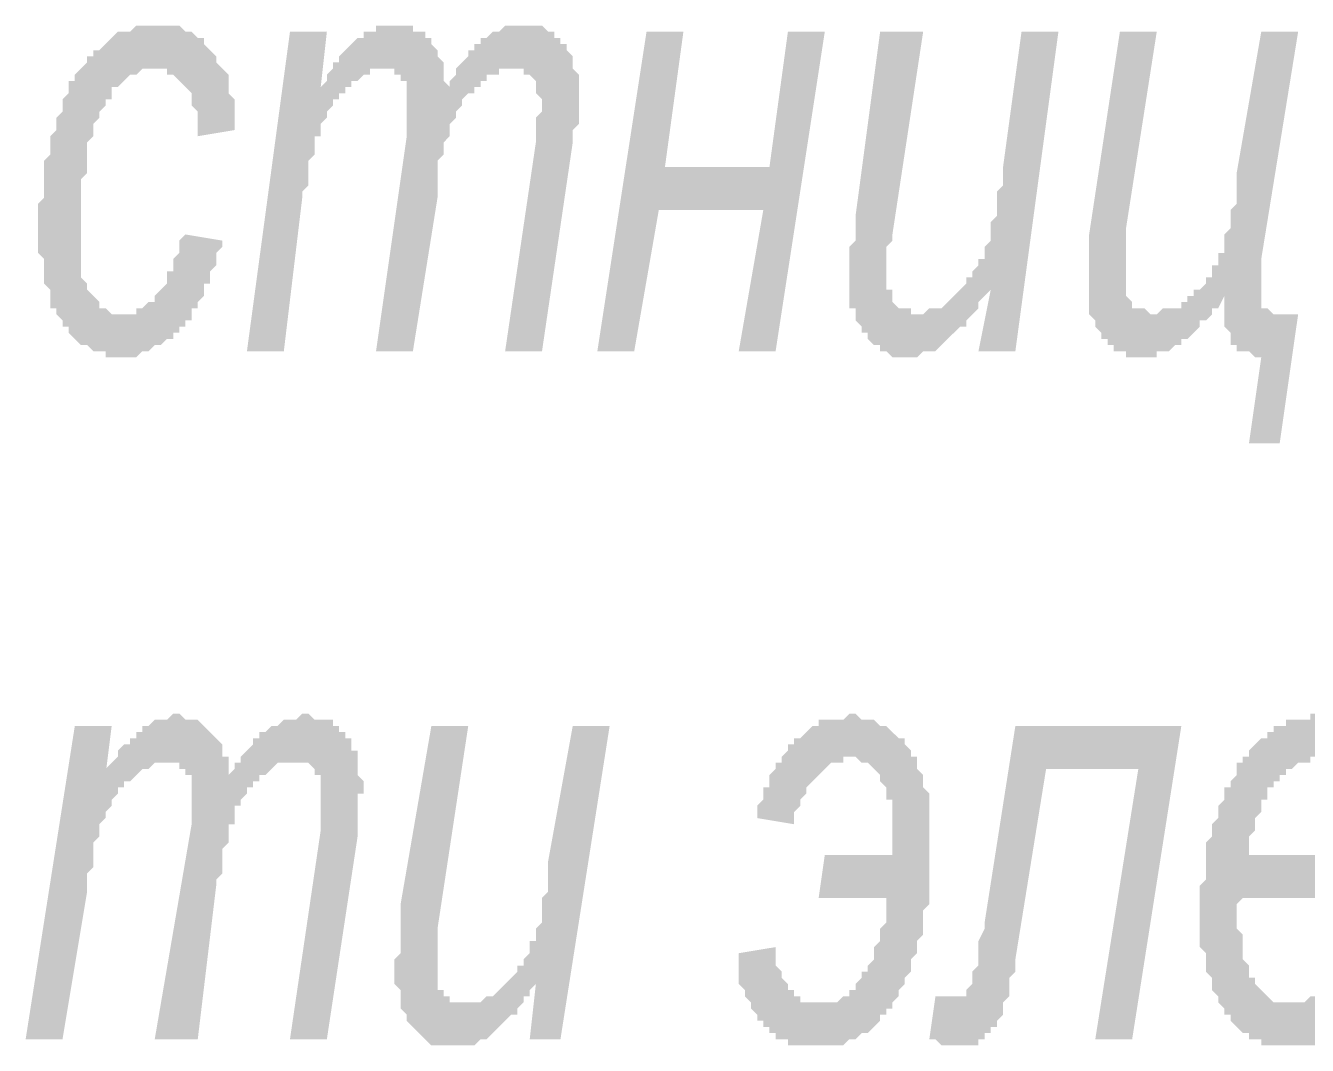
# Model space of a CAD drawing. Header units: millimetres. Extents: x 1372 to 666090, y 1285 to 31551.
# Drawn here: x 506781 to 507650, y 4124 to 4816 of the extents above; entities that cross this region are included whole.
import ezdxf

# ---------------------------------------------------------------- set-up
doc = ezdxf.new("R2010")
doc.units = ezdxf.units.MM
doc.layers.add('PDF _75-АЗ Штамп', color=7, linetype='Continuous')

msp = doc.modelspace()

# ---------------------------------------------------------------- hatches: boundary and pattern name
at = {"layer": 'PDF _75-АЗ Штамп', "transparency": 33554559}
for points in [[(506889.17, 4674.47), (506914.2, 4670.3), (506914.2, 4666.12), (506910.02, 4661.95), (506910.02, 4657.78), (506910.02, 4653.61), (506905.85, 4649.44), (506905.85, 4645.27), (506905.85, 4641.1), (506901.68, 4641.1), (506901.68, 4636.93), (506901.68, 4632.76), (506897.51, 4628.58), (506897.51, 4624.41), (506893.34, 4624.41), (506893.34, 4620.24), (506893.34, 4616.07), (506889.17, 4616.07), (506889.17, 4611.9), (506885, 4611.9), (506885, 4607.73), (506880.83, 4607.73), (506880.83, 4603.56), (506876.66, 4603.56), (506872.48, 4599.39), (506872.48, 4599.39), (506868.31, 4599.39), (506864.14, 4595.21), (506864.14, 4595.21), (506859.97, 4595.21), (506859.97, 4595.21), (506855.8, 4591.04), (506851.63, 4591.04), (506847.46, 4591.04), (506847.46, 4591.04), (506847.46, 4591.04), (506843.29, 4591.04), (506839.11, 4591.04), (506834.94, 4591.04), (506834.94, 4595.21), (506830.77, 4595.21), (506826.6, 4595.21), (506826.6, 4595.21), (506822.43, 4599.39), (506818.26, 4599.39), (506818.26, 4599.39), (506814.09, 4603.56), (506814.09, 4603.56), (506809.92, 4607.73), (506809.92, 4611.9), (506805.75, 4611.9), (506805.75, 4616.07), (506805.75, 4616.07), (506801.57, 4620.24), (506801.57, 4624.41), (506797.4, 4624.41), (506797.4, 4628.58), (506797.4, 4632.76), (506797.4, 4636.93), (506793.23, 4641.1), (506793.23, 4645.27), (506793.23, 4649.44), (506793.23, 4649.44), (506793.23, 4653.61), (506793.23, 4657.78), (506789.06, 4661.95), (506789.06, 4670.3), (506789.06, 4674.47), (506789.06, 4678.64), (506789.06, 4678.64), (506789.06, 4682.81), (506789.06, 4686.98), (506789.06, 4691.15), (506789.06, 4695.32), (506793.23, 4699.49), (506793.23, 4703.67), (506793.23, 4707.84), (506793.23, 4712.01), (506793.23, 4716.18), (506793.23, 4720.35), (506793.23, 4720.35), (506793.23, 4724.52), (506797.4, 4728.69), (506797.4, 4732.86), (506797.4, 4737.03), (506797.4, 4741.21), (506801.57, 4745.38), (506801.57, 4745.38), (506801.57, 4749.55), (506801.57, 4753.72), (506805.75, 4757.89), (506805.75, 4762.06), (506805.75, 4766.23), (506809.92, 4770.4), (506809.92, 4774.58), (506809.92, 4778.75), (506814.09, 4778.75), (506814.09, 4782.92), (506818.26, 4787.09), (506818.26, 4787.09), (506822.43, 4791.26), (506822.43, 4795.43), (506826.6, 4795.43), (506826.6, 4799.6), (506826.6, 4799.6), (506830.77, 4799.6), (506834.94, 4803.77), (506834.94, 4803.77), (506839.11, 4807.94), (506839.11, 4807.94), (506843.29, 4812.12), (506847.46, 4812.12), (506847.46, 4812.12), (506851.63, 4812.12), (506855.8, 4816.29), (506855.8, 4816.29), (506859.97, 4816.29), (506864.14, 4816.29), (506864.14, 4816.29), (506868.31, 4816.29), (506868.31, 4816.29), (506872.48, 4816.29), (506876.66, 4816.29), (506880.83, 4816.29), (506880.83, 4816.29), (506885, 4816.29), (506889.17, 4812.12), (506889.17, 4812.12), (506893.34, 4812.12), (506897.51, 4807.94), (506897.51, 4807.94), (506901.68, 4807.94), (506901.68, 4803.77), (506905.85, 4799.6), (506905.85, 4799.6), (506910.02, 4795.43), (506910.02, 4795.43), (506910.02, 4791.26), (506914.2, 4787.09), (506914.2, 4787.09), (506918.37, 4782.92), (506918.37, 4778.75), (506918.37, 4774.58), (506918.37, 4770.4), (506922.54, 4766.23), (506922.54, 4762.06), (506922.54, 4757.89), (506922.54, 4753.72), (506922.54, 4749.55), (506922.54, 4745.38), (506922.54, 4745.38), (506897.51, 4741.21), (506897.51, 4749.55), (506897.51, 4753.72), (506897.51, 4757.89), (506897.51, 4757.89), (506893.34, 4762.06), (506893.34, 4766.23), (506893.34, 4770.4), (506889.17, 4774.58), (506889.17, 4774.58), (506885, 4778.75), (506885, 4778.75), (506880.83, 4782.92), (506880.83, 4782.92), (506876.66, 4782.92), (506876.66, 4787.09), (506872.48, 4787.09), (506868.31, 4787.09), (506868.31, 4787.09), (506864.14, 4787.09), (506859.97, 4787.09), (506859.97, 4787.09), (506855.8, 4782.92), (506851.63, 4782.92), (506851.63, 4782.92), (506847.46, 4778.75), (506847.46, 4778.75), (506843.29, 4774.58), (506843.29, 4774.58), (506839.11, 4774.58), (506839.11, 4770.4), (506839.11, 4766.23), (506834.94, 4766.23), (506834.94, 4762.06), (506830.77, 4757.89), (506830.77, 4753.72), (506830.77, 4753.72), (506826.6, 4749.55), (506826.6, 4745.38), (506826.6, 4741.21), (506822.43, 4737.03), (506822.43, 4732.86), (506822.43, 4728.69), (506822.43, 4724.52), (506822.43, 4720.35), (506822.43, 4716.18), (506818.26, 4712.01), (506818.26, 4707.84), (506818.26, 4703.67), (506818.26, 4699.49), (506818.26, 4695.32), (506818.26, 4691.15), (506818.26, 4691.15), (506818.26, 4686.98), (506818.26, 4682.81), (506818.26, 4678.64), (506818.26, 4674.47), (506818.26, 4670.3), (506818.26, 4666.12), (506818.26, 4661.95), (506818.26, 4657.78), (506818.26, 4653.61), (506818.26, 4649.44), (506818.26, 4645.27), (506822.43, 4641.1), (506822.43, 4641.1), (506822.43, 4636.93), (506826.6, 4632.76), (506826.6, 4632.76), (506830.77, 4628.58), (506830.77, 4624.41), (506834.94, 4624.41), (506834.94, 4624.41), (506839.11, 4620.24), (506843.29, 4620.24), (506843.29, 4620.24), (506847.46, 4620.24), (506847.46, 4620.24), (506851.63, 4620.24), (506855.8, 4620.24), (506855.8, 4624.41), (506859.97, 4624.41), (506859.97, 4624.41), (506864.14, 4628.58), (506868.31, 4628.58), (506868.31, 4632.76), (506868.31, 4632.76), (506872.48, 4636.93), (506872.48, 4636.93), (506876.66, 4641.1), (506876.66, 4645.27), (506876.66, 4649.44), (506880.83, 4649.44), (506880.83, 4653.61), (506880.83, 4657.78), (506885, 4661.95), (506885, 4666.12), (506885, 4670.3), (506889.17, 4674.47), (506889.17, 4674.47)], [(506930.88, 4595.21), (506960.08, 4812.12), (506985.11, 4812.12), (506980.93, 4774.58), (506985.11, 4778.75), (506985.11, 4782.92), (506989.28, 4787.09), (506989.28, 4791.26), (506993.45, 4791.26), (506993.45, 4795.43), (506997.62, 4799.6), (506997.62, 4799.6), (507001.79, 4803.77), (507001.79, 4803.77), (507005.96, 4807.94), (507005.96, 4807.94), (507010.13, 4807.94), (507010.13, 4812.12), (507014.3, 4812.12), (507018.48, 4812.12), (507018.48, 4816.29), (507022.65, 4816.29), (507026.82, 4816.29), (507026.82, 4816.29), (507030.99, 4816.29), (507035.16, 4816.29), (507035.16, 4816.29), (507039.33, 4816.29), (507043.5, 4816.29), (507043.5, 4812.12), (507047.67, 4812.12), (507051.84, 4812.12), (507051.84, 4807.94), (507056.02, 4807.94), (507056.02, 4803.77), (507060.19, 4799.6), (507060.19, 4799.6), (507060.19, 4795.43), (507064.36, 4791.26), (507064.36, 4787.09), (507064.36, 4782.92), (507064.36, 4778.75), (507068.53, 4774.58), (507068.53, 4778.75), (507072.7, 4782.92), (507072.7, 4787.09), (507076.87, 4791.26), (507076.87, 4791.26), (507081.04, 4795.43), (507081.04, 4799.6), (507085.21, 4799.6), (507085.21, 4803.77), (507089.39, 4803.77), (507089.39, 4807.94), (507089.39, 4807.94), (507093.56, 4807.94), (507097.73, 4812.12), (507097.73, 4812.12), (507101.9, 4812.12), (507106.07, 4816.29), (507106.07, 4816.29), (507110.24, 4816.29), (507114.41, 4816.29), (507114.41, 4816.29), (507118.58, 4816.29), (507122.75, 4816.29), (507122.75, 4816.29), (507126.93, 4816.29), (507131.1, 4816.29), (507135.27, 4812.12), (507135.27, 4812.12), (507139.44, 4812.12), (507139.44, 4807.94), (507143.61, 4807.94), (507143.61, 4803.77), (507147.78, 4803.77), (507147.78, 4799.6), (507147.78, 4799.6), (507151.95, 4795.43), (507151.95, 4791.26), (507151.95, 4787.09), (507156.12, 4782.92), (507156.12, 4778.75), (507156.12, 4774.58), (507156.12, 4770.4), (507156.12, 4766.23), (507156.12, 4766.23), (507156.12, 4762.06), (507156.12, 4757.89), (507156.12, 4753.72), (507156.12, 4749.55), (507151.95, 4745.38), (507151.95, 4741.21), (507151.95, 4737.03), (507151.95, 4737.03), (507131.1, 4595.21), (507106.07, 4595.21), (507126.93, 4737.03), (507126.93, 4745.38), (507126.93, 4749.55), (507126.93, 4753.72), (507131.1, 4757.89), (507131.1, 4762.06), (507131.1, 4762.06), (507131.1, 4762.06), (507131.1, 4766.23), (507126.93, 4770.4), (507126.93, 4774.58), (507126.93, 4778.75), (507126.93, 4778.75), (507122.75, 4782.92), (507118.58, 4782.92), (507118.58, 4787.09), (507114.41, 4787.09), (507110.24, 4787.09), (507110.24, 4787.09), (507110.24, 4787.09), (507106.07, 4787.09), (507101.9, 4787.09), (507101.9, 4782.92), (507097.73, 4782.92), (507093.56, 4782.92), (507093.56, 4778.75), (507089.39, 4778.75), (507089.39, 4774.58), (507085.21, 4774.58), (507085.21, 4770.4), (507081.04, 4770.4), (507076.87, 4766.23), (507076.87, 4762.06), (507076.87, 4762.06), (507072.7, 4757.89), (507072.7, 4753.72), (507068.53, 4749.55), (507068.53, 4749.55), (507068.53, 4749.55), (507068.53, 4745.38), (507068.53, 4741.21), (507064.36, 4737.03), (507064.36, 4737.03), (507064.36, 4732.86), (507064.36, 4728.69), (507060.19, 4724.52), (507060.19, 4720.35), (507060.19, 4716.18), (507060.19, 4707.84), (507060.19, 4703.67), (507060.19, 4699.49), (507043.5, 4595.21), (507018.48, 4595.21), (507039.33, 4741.21), (507039.33, 4745.38), (507039.33, 4753.72), (507039.33, 4757.89), (507039.33, 4757.89), (507039.33, 4762.06), (507039.33, 4762.06), (507039.33, 4766.23), (507039.33, 4770.4), (507039.33, 4774.58), (507039.33, 4778.75), (507035.16, 4778.75), (507035.16, 4782.92), (507030.99, 4782.92), (507030.99, 4787.09), (507026.82, 4787.09), (507022.65, 4787.09), (507022.65, 4787.09), (507018.48, 4787.09), (507014.3, 4787.09), (507014.3, 4782.92), (507010.13, 4782.92), (507010.13, 4782.92), (507005.96, 4778.75), (507001.79, 4778.75), (507001.79, 4774.58), (506997.62, 4774.58), (506997.62, 4770.4), (506993.45, 4770.4), (506993.45, 4766.23), (506989.28, 4766.23), (506989.28, 4762.06), (506985.11, 4757.89), (506985.11, 4753.72), (506980.93, 4749.55), (506980.93, 4749.55), (506980.93, 4745.38), (506980.93, 4741.21), (506976.76, 4741.21), (506976.76, 4737.03), (506976.76, 4732.86), (506976.76, 4728.69), (506972.59, 4724.52), (506972.59, 4720.35), (506972.59, 4716.18), (506972.59, 4712.01), (506972.59, 4707.84), (506968.42, 4703.67), (506968.42, 4699.49), (506968.42, 4699.49), (506955.91, 4595.21)], [(507202.01, 4812.12), (507227.03, 4812.12), (507214.52, 4720.35), (507285.43, 4720.35), (507297.94, 4812.12), (507322.97, 4812.12), (507289.6, 4595.21), (507264.57, 4595.21), (507281.26, 4691.15), (507210.35, 4691.15), (507193.66, 4595.21), (507168.64, 4595.21)], [(507435.59, 4636.93), (507431.42, 4632.76), (507427.25, 4628.58), (507427.25, 4624.41), (507423.08, 4620.24), (507423.08, 4620.24), (507418.91, 4616.07), (507418.91, 4611.9), (507414.74, 4611.9), (507410.57, 4607.73), (507410.57, 4607.73), (507406.39, 4603.56), (507406.39, 4603.56), (507402.22, 4599.39), (507402.22, 4599.39), (507398.05, 4595.21), (507393.88, 4595.21), (507393.88, 4595.21), (507389.71, 4595.21), (507389.71, 4595.21), (507385.54, 4591.04), (507385.54, 4591.04), (507381.37, 4591.04), (507377.2, 4591.04), (507377.2, 4591.04), (507373.03, 4591.04), (507373.03, 4591.04), (507368.85, 4591.04), (507364.68, 4595.21), (507364.68, 4595.21), (507360.51, 4595.21), (507360.51, 4599.39), (507356.34, 4599.39), (507352.17, 4603.56), (507352.17, 4603.56), (507352.17, 4607.73), (507348, 4607.73), (507348, 4611.9), (507343.83, 4616.07), (507343.83, 4620.24), (507343.83, 4624.41), (507339.66, 4624.41), (507339.66, 4628.58), (507339.66, 4632.76), (507339.66, 4636.93), (507339.66, 4641.1), (507339.66, 4645.27), (507339.66, 4645.27), (507339.66, 4649.44), (507339.66, 4653.61), (507339.66, 4657.78), (507339.66, 4661.95), (507339.66, 4666.12), (507343.83, 4670.3), (507343.83, 4674.47), (507343.83, 4678.64), (507343.83, 4686.98), (507343.83, 4686.98), (507360.51, 4812.12), (507389.71, 4812.12), (507368.85, 4674.47), (507368.85, 4670.3), (507364.68, 4666.12), (507364.68, 4661.95), (507364.68, 4657.78), (507364.68, 4653.61), (507364.68, 4649.44), (507364.68, 4649.44), (507364.68, 4641.1), (507364.68, 4636.93), (507368.85, 4636.93), (507368.85, 4632.76), (507368.85, 4628.58), (507368.85, 4628.58), (507373.03, 4624.41), (507373.03, 4624.41), (507377.2, 4624.41), (507381.37, 4624.41), (507381.37, 4620.24), (507385.54, 4620.24), (507389.71, 4620.24), (507389.71, 4620.24), (507393.88, 4624.41), (507398.05, 4624.41), (507398.05, 4624.41), (507402.22, 4624.41), (507406.39, 4628.58), (507406.39, 4628.58), (507410.57, 4632.76), (507410.57, 4632.76), (507414.74, 4636.93), (507414.74, 4636.93), (507418.91, 4641.1), (507418.91, 4645.27), (507423.08, 4645.27), (507423.08, 4649.44), (507427.25, 4653.61), (507427.25, 4657.78), (507431.42, 4657.78), (507431.42, 4661.95), (507431.42, 4666.12), (507435.59, 4670.3), (507435.59, 4674.47), (507435.59, 4678.64), (507435.59, 4678.64), (507435.59, 4682.81), (507439.76, 4686.98), (507439.76, 4686.98), (507439.76, 4691.15), (507439.76, 4695.32), (507439.76, 4699.49), (507439.76, 4703.67), (507443.94, 4707.84), (507443.94, 4716.18), (507443.94, 4720.35), (507456.45, 4812.12), (507481.48, 4812.12), (507452.28, 4595.21), (507427.25, 4595.21)], [(507523.19, 4812.12), (507548.21, 4812.12), (507527.36, 4678.64), (507527.36, 4674.47), (507527.36, 4670.3), (507527.36, 4661.95), (507527.36, 4657.78), (507527.36, 4653.61), (507527.36, 4653.61), (507527.36, 4649.44), (507527.36, 4645.27), (507527.36, 4641.1), (507527.36, 4636.93), (507527.36, 4632.76), (507527.36, 4632.76), (507531.53, 4628.58), (507531.53, 4628.58), (507531.53, 4624.41), (507535.7, 4624.41), (507539.87, 4624.41), (507539.87, 4624.41), (507544.04, 4620.24), (507548.21, 4620.24), (507548.21, 4620.24), (507552.39, 4624.41), (507556.56, 4624.41), (507556.56, 4624.41), (507560.73, 4624.41), (507564.9, 4624.41), (507564.9, 4628.58), (507569.07, 4628.58), (507569.07, 4632.76), (507573.24, 4632.76), (507573.24, 4636.93), (507577.41, 4636.93), (507581.58, 4641.1), (507581.58, 4645.27), (507585.76, 4645.27), (507585.76, 4649.44), (507585.76, 4653.61), (507589.93, 4653.61), (507589.93, 4657.78), (507589.93, 4657.78), (507589.93, 4661.95), (507594.1, 4661.95), (507594.1, 4666.12), (507594.1, 4670.3), (507594.1, 4670.3), (507594.1, 4674.47), (507598.27, 4678.64), (507598.27, 4682.81), (507598.27, 4686.98), (507598.27, 4691.15), (507602.44, 4695.32), (507602.44, 4703.67), (507602.44, 4707.84), (507602.44, 4712.01), (507602.44, 4716.18), (507619.12, 4812.12), (507644.15, 4812.12), (507619.12, 4657.78), (507619.12, 4653.61), (507619.12, 4645.27), (507619.12, 4641.1), (507619.12, 4636.93), (507619.12, 4636.93), (507619.12, 4632.76), (507619.12, 4632.76), (507619.12, 4628.58), (507619.12, 4628.58), (507619.12, 4624.41), (507623.3, 4624.41), (507627.47, 4620.24), (507627.47, 4620.24), (507644.15, 4620.24), (507631.64, 4532.65), (507610.78, 4532.65), (507619.12, 4591.04), (507614.95, 4591.04), (507610.78, 4595.21), (507610.78, 4595.21), (507606.61, 4595.21), (507602.44, 4595.21), (507602.44, 4599.39), (507598.27, 4599.39), (507598.27, 4603.56), (507598.27, 4607.73), (507594.1, 4611.9), (507594.1, 4611.9), (507594.1, 4616.07), (507594.1, 4620.24), (507594.1, 4624.41), (507594.1, 4628.58), (507594.1, 4632.76), (507594.1, 4632.76), (507589.93, 4624.41), (507585.76, 4624.41), (507585.76, 4620.24), (507581.58, 4616.07), (507577.41, 4616.07), (507577.41, 4611.9), (507573.24, 4607.73), (507573.24, 4607.73), (507569.07, 4603.56), (507564.9, 4603.56), (507564.9, 4599.39), (507560.73, 4599.39), (507560.73, 4599.39), (507556.56, 4595.21), (507552.39, 4595.21), (507552.39, 4595.21), (507548.21, 4595.21), (507548.21, 4591.04), (507544.04, 4591.04), (507539.87, 4591.04), (507539.87, 4591.04), (507539.87, 4591.04), (507535.7, 4591.04), (507531.53, 4591.04), (507527.36, 4591.04), (507527.36, 4595.21), (507523.19, 4595.21), (507519.02, 4595.21), (507519.02, 4599.39), (507514.85, 4599.39), (507514.85, 4603.56), (507510.67, 4603.56), (507510.67, 4603.56), (507510.67, 4607.73), (507506.5, 4611.9), (507506.5, 4616.07), (507506.5, 4616.07), (507502.33, 4620.24), (507502.33, 4624.41), (507502.33, 4628.58), (507502.33, 4632.76), (507502.33, 4636.93), (507502.33, 4641.1), (507502.33, 4645.27), (507502.33, 4645.27), (507502.33, 4649.44), (507502.33, 4653.61), (507502.33, 4657.78), (507502.33, 4661.95), (507502.33, 4666.12), (507502.33, 4670.3), (507502.33, 4674.47)], [(506780.72, 4128.04), (506814.09, 4340.77), (506839.11, 4340.77), (506834.94, 4307.4), (506834.94, 4311.57), (506839.11, 4315.75), (506839.11, 4315.75), (506843.29, 4319.92), (506843.29, 4324.09), (506847.46, 4328.26), (506851.63, 4328.26), (506851.63, 4332.43), (506855.8, 4332.43), (506855.8, 4336.6), (506855.8, 4336.6), (506859.97, 4336.6), (506859.97, 4340.77), (506864.14, 4340.77), (506868.31, 4344.94), (506868.31, 4344.94), (506872.48, 4344.94), (506876.66, 4344.94), (506876.66, 4344.94), (506880.83, 4349.12), (506885, 4349.12), (506885, 4349.12), (506889.17, 4344.94), (506893.34, 4344.94), (506897.51, 4344.94), (506897.51, 4344.94), (506901.68, 4340.77), (506901.68, 4340.77), (506905.85, 4336.6), (506905.85, 4336.6), (506910.02, 4332.43), (506910.02, 4332.43), (506914.2, 4328.26), (506914.2, 4324.09), (506914.2, 4319.92), (506918.37, 4319.92), (506918.37, 4315.75), (506918.37, 4311.57), (506918.37, 4307.4), (506922.54, 4311.57), (506922.54, 4315.75), (506926.71, 4315.75), (506926.71, 4319.92), (506930.88, 4324.09), (506930.88, 4324.09), (506935.05, 4328.26), (506935.05, 4332.43), (506939.22, 4332.43), (506939.22, 4336.6), (506943.39, 4336.6), (506943.39, 4336.6), (506947.57, 4340.77), (506947.57, 4340.77), (506951.74, 4340.77), (506955.91, 4344.94), (506955.91, 4344.94), (506960.08, 4344.94), (506964.25, 4344.94), (506964.25, 4344.94), (506968.42, 4349.12), (506968.42, 4349.12), (506972.59, 4349.12), (506976.76, 4344.94), (506980.93, 4344.94), (506985.11, 4344.94), (506985.11, 4344.94), (506989.28, 4344.94), (506989.28, 4340.77), (506993.45, 4340.77), (506993.45, 4336.6), (506997.62, 4336.6), (506997.62, 4332.43), (507001.79, 4332.43), (507001.79, 4328.26), (507001.79, 4324.09), (507005.96, 4324.09), (507005.96, 4319.92), (507005.96, 4315.75), (507005.96, 4311.57), (507005.96, 4307.4), (507010.13, 4303.23), (507010.13, 4299.06), (507010.13, 4294.89), (507005.96, 4294.89), (507005.96, 4290.72), (507005.96, 4286.55), (507005.96, 4282.38), (507005.96, 4278.21), (507005.96, 4269.86), (507005.96, 4265.69), (507005.96, 4265.69), (506985.11, 4128.04), (506960.08, 4128.04), (506980.93, 4269.86), (506980.93, 4274.03), (506980.93, 4278.21), (506980.93, 4282.38), (506980.93, 4286.55), (506980.93, 4290.72), (506980.93, 4294.89), (506980.93, 4294.89), (506980.93, 4299.06), (506980.93, 4303.23), (506980.93, 4307.4), (506976.76, 4307.4), (506976.76, 4311.57), (506976.76, 4311.57), (506972.59, 4315.75), (506972.59, 4315.75), (506968.42, 4315.75), (506964.25, 4315.75), (506964.25, 4315.75), (506960.08, 4315.75), (506960.08, 4315.75), (506955.91, 4315.75), (506951.74, 4315.75), (506951.74, 4315.75), (506947.57, 4311.57), (506947.57, 4311.57), (506943.39, 4307.4), (506939.22, 4307.4), (506939.22, 4303.23), (506935.05, 4303.23), (506935.05, 4299.06), (506930.88, 4299.06), (506930.88, 4294.89), (506926.71, 4290.72), (506926.71, 4286.55), (506922.54, 4286.55), (506922.54, 4282.38), (506922.54, 4282.38), (506922.54, 4278.21), (506922.54, 4274.03), (506918.37, 4274.03), (506918.37, 4269.86), (506918.37, 4265.69), (506918.37, 4261.52), (506914.2, 4257.35), (506914.2, 4253.18), (506914.2, 4249.01), (506914.2, 4244.84), (506914.2, 4240.66), (506910.02, 4236.49), (506910.02, 4232.32), (506897.51, 4128.04), (506868.31, 4128.04), (506893.34, 4274.03), (506893.34, 4278.21), (506893.34, 4282.38), (506893.34, 4286.55), (506893.34, 4290.72), (506893.34, 4294.89), (506893.34, 4294.89), (506893.34, 4299.06), (506893.34, 4303.23), (506893.34, 4307.4), (506889.17, 4307.4), (506889.17, 4311.57), (506885, 4311.57), (506885, 4315.75), (506880.83, 4315.75), (506880.83, 4315.75), (506876.66, 4315.75), (506872.48, 4315.75), (506872.48, 4315.75), (506868.31, 4315.75), (506868.31, 4315.75), (506864.14, 4311.57), (506859.97, 4311.57), (506859.97, 4311.57), (506855.8, 4307.4), (506855.8, 4307.4), (506851.63, 4303.23), (506847.46, 4303.23), (506847.46, 4299.06), (506843.29, 4299.06), (506843.29, 4294.89), (506839.11, 4290.72), (506839.11, 4290.72), (506839.11, 4286.55), (506834.94, 4282.38), (506834.94, 4278.21), (506834.94, 4278.21), (506830.77, 4274.03), (506830.77, 4269.86), (506830.77, 4265.69), (506830.77, 4265.69), (506826.6, 4261.52), (506826.6, 4257.35), (506826.6, 4253.18), (506826.6, 4249.01), (506826.6, 4244.84), (506822.43, 4240.66), (506822.43, 4232.32), (506822.43, 4228.15), (506822.43, 4228.15), (506805.75, 4128.04)], [(507318.8, 4223.98), (507322.97, 4253.18), (507368.85, 4253.18), (507368.85, 4269.86), (507368.85, 4274.03), (507368.85, 4278.21), (507368.85, 4282.38), (507368.85, 4286.55), (507368.85, 4290.72), (507364.68, 4290.72), (507364.68, 4294.89), (507364.68, 4299.06), (507360.51, 4303.23), (507360.51, 4303.23), (507360.51, 4307.4), (507360.51, 4307.4), (507356.34, 4311.57), (507356.34, 4311.57), (507352.17, 4315.75), (507348, 4315.75), (507348, 4315.75), (507343.83, 4319.92), (507339.66, 4319.92), (507339.66, 4319.92), (507335.48, 4319.92), (507335.48, 4315.75), (507331.31, 4315.75), (507331.31, 4315.75), (507327.14, 4315.75), (507327.14, 4315.75), (507322.97, 4311.57), (507322.97, 4311.57), (507318.8, 4307.4), (507318.8, 4307.4), (507314.63, 4303.23), (507314.63, 4303.23), (507310.46, 4299.06), (507310.46, 4294.89), (507306.29, 4290.72), (507306.29, 4286.55), (507306.29, 4286.55), (507302.12, 4282.38), (507302.12, 4278.21), (507302.12, 4274.03), (507277.09, 4278.21), (507277.09, 4282.38), (507277.09, 4286.55), (507281.26, 4290.72), (507281.26, 4294.89), (507281.26, 4299.06), (507285.43, 4299.06), (507285.43, 4303.23), (507285.43, 4307.4), (507289.6, 4311.57), (507289.6, 4315.75), (507293.77, 4315.75), (507293.77, 4319.92), (507297.94, 4324.09), (507297.94, 4324.09), (507297.94, 4328.26), (507302.12, 4328.26), (507302.12, 4332.43), (507306.29, 4332.43), (507310.46, 4336.6), (507310.46, 4336.6), (507314.63, 4340.77), (507314.63, 4340.77), (507318.8, 4340.77), (507318.8, 4344.94), (507322.97, 4344.94), (507322.97, 4344.94), (507327.14, 4344.94), (507331.31, 4344.94), (507331.31, 4344.94), (507335.48, 4344.94), (507339.66, 4349.12), (507339.66, 4349.12), (507343.83, 4349.12), (507348, 4344.94), (507348, 4344.94), (507352.17, 4344.94), (507356.34, 4344.94), (507356.34, 4344.94), (507360.51, 4340.77), (507364.68, 4340.77), (507364.68, 4340.77), (507368.85, 4336.6), (507368.85, 4336.6), (507373.03, 4332.43), (507377.2, 4332.43), (507377.2, 4328.26), (507377.2, 4328.26), (507381.37, 4324.09), (507381.37, 4319.92), (507385.54, 4319.92), (507385.54, 4315.75), (507385.54, 4311.57), (507389.71, 4307.4), (507389.71, 4307.4), (507389.71, 4303.23), (507389.71, 4299.06), (507393.88, 4294.89), (507393.88, 4290.72), (507393.88, 4286.55), (507393.88, 4282.38), (507393.88, 4278.21), (507393.88, 4274.03), (507393.88, 4269.86), (507393.88, 4265.69), (507393.88, 4261.52), (507393.88, 4257.35), (507393.88, 4253.18), (507393.88, 4249.01), (507393.88, 4244.84), (507393.88, 4240.66), (507393.88, 4236.49), (507393.88, 4232.32), (507393.88, 4228.15), (507393.88, 4223.98), (507393.88, 4219.81), (507389.71, 4215.64), (507389.71, 4211.47), (507389.71, 4207.3), (507389.71, 4203.12), (507389.71, 4198.95), (507385.54, 4194.78), (507385.54, 4190.61), (507385.54, 4190.61), (507385.54, 4186.44), (507381.37, 4182.27), (507381.37, 4178.1), (507381.37, 4173.93), (507377.2, 4169.75), (507377.2, 4169.75), (507377.2, 4165.58), (507373.03, 4161.41), (507373.03, 4161.41), (507373.03, 4157.24), (507368.85, 4153.07), (507368.85, 4148.9), (507364.68, 4148.9), (507364.68, 4144.73), (507360.51, 4144.73), (507360.51, 4140.56), (507356.34, 4136.39), (507356.34, 4136.39), (507352.17, 4132.21), (507348, 4132.21), (507348, 4132.21), (507343.83, 4128.04), (507343.83, 4128.04), (507339.66, 4128.04), (507335.48, 4123.87), (507335.48, 4123.87), (507331.31, 4123.87), (507327.14, 4123.87), (507327.14, 4123.87), (507322.97, 4123.87), (507318.8, 4123.87), (507318.8, 4123.87), (507314.63, 4123.87), (507310.46, 4123.87), (507306.29, 4123.87), (507306.29, 4123.87), (507302.12, 4123.87), (507297.94, 4123.87), (507297.94, 4128.04), (507293.77, 4128.04), (507289.6, 4128.04), (507289.6, 4132.21), (507285.43, 4132.21), (507285.43, 4136.39), (507281.26, 4136.39), (507281.26, 4140.56), (507277.09, 4140.56), (507277.09, 4144.73), (507277.09, 4144.73), (507272.92, 4148.9), (507272.92, 4153.07), (507268.75, 4157.24), (507268.75, 4161.41), (507268.75, 4161.41), (507264.57, 4165.58), (507264.57, 4169.75), (507264.57, 4173.93), (507264.57, 4178.1), (507264.57, 4182.27), (507264.57, 4186.44), (507264.57, 4186.44), (507289.6, 4190.61), (507289.6, 4186.44), (507289.6, 4182.27), (507289.6, 4178.1), (507293.77, 4173.93), (507293.77, 4169.75), (507293.77, 4169.75), (507297.94, 4165.58), (507297.94, 4161.41), (507297.94, 4161.41), (507302.12, 4161.41), (507302.12, 4157.24), (507306.29, 4157.24), (507306.29, 4153.07), (507310.46, 4153.07), (507314.63, 4153.07), (507314.63, 4153.07), (507318.8, 4153.07), (507318.8, 4153.07), (507322.97, 4153.07), (507327.14, 4153.07), (507327.14, 4153.07), (507331.31, 4153.07), (507331.31, 4153.07), (507335.48, 4157.24), (507339.66, 4157.24), (507339.66, 4161.41), (507343.83, 4161.41), (507343.83, 4165.58), (507348, 4169.75), (507348, 4169.75), (507348, 4173.93), (507352.17, 4173.93), (507352.17, 4178.1), (507356.34, 4182.27), (507356.34, 4182.27), (507356.34, 4186.44), (507356.34, 4190.61), (507360.51, 4194.78), (507360.51, 4198.95), (507360.51, 4203.12), (507364.68, 4207.3), (507364.68, 4211.47), (507364.68, 4215.64), (507364.68, 4219.81), (507364.68, 4223.98)], [(507126.93, 4165.58), (507122.75, 4161.41), (507122.75, 4157.24), (507118.58, 4157.24), (507118.58, 4153.07), (507114.41, 4148.9), (507114.41, 4144.73), (507110.24, 4144.73), (507106.07, 4140.56), (507106.07, 4140.56), (507101.9, 4136.39), (507101.9, 4136.39), (507097.73, 4132.21), (507097.73, 4132.21), (507093.56, 4128.04), (507089.39, 4128.04), (507089.39, 4128.04), (507085.21, 4123.87), (507085.21, 4123.87), (507081.04, 4123.87), (507081.04, 4123.87), (507076.87, 4123.87), (507072.7, 4123.87), (507072.7, 4123.87), (507072.7, 4123.87), (507068.53, 4123.87), (507064.36, 4123.87), (507060.19, 4123.87), (507060.19, 4123.87), (507056.02, 4123.87), (507051.84, 4128.04), (507051.84, 4128.04), (507047.67, 4132.21), (507047.67, 4132.21), (507043.5, 4136.39), (507043.5, 4136.39), (507039.33, 4140.56), (507039.33, 4144.73), (507039.33, 4144.73), (507035.16, 4148.9), (507035.16, 4153.07), (507035.16, 4157.24), (507035.16, 4161.41), (507030.99, 4165.58), (507030.99, 4169.75), (507030.99, 4169.75), (507030.99, 4173.93), (507030.99, 4178.1), (507030.99, 4178.1), (507030.99, 4182.27), (507035.16, 4186.44), (507035.16, 4190.61), (507035.16, 4194.78), (507035.16, 4198.95), (507035.16, 4203.12), (507035.16, 4211.47), (507035.16, 4215.64), (507035.16, 4219.81), (507056.02, 4340.77), (507081.04, 4340.77), (507060.19, 4203.12), (507060.19, 4198.95), (507060.19, 4194.78), (507060.19, 4190.61), (507060.19, 4186.44), (507060.19, 4182.27), (507060.19, 4178.1), (507060.19, 4178.1), (507060.19, 4173.93), (507060.19, 4169.75), (507060.19, 4165.58), (507060.19, 4161.41), (507064.36, 4161.41), (507064.36, 4157.24), (507064.36, 4157.24), (507068.53, 4157.24), (507068.53, 4153.07), (507072.7, 4153.07), (507076.87, 4153.07), (507076.87, 4153.07), (507081.04, 4153.07), (507085.21, 4153.07), (507085.21, 4153.07), (507089.39, 4153.07), (507093.56, 4157.24), (507093.56, 4157.24), (507097.73, 4157.24), (507101.9, 4161.41), (507101.9, 4161.41), (507106.07, 4165.58), (507106.07, 4165.58), (507110.24, 4169.75), (507110.24, 4169.75), (507114.41, 4173.93), (507114.41, 4178.1), (507118.58, 4178.1), (507118.58, 4182.27), (507122.75, 4186.44), (507122.75, 4190.61), (507122.75, 4194.78), (507126.93, 4194.78), (507126.93, 4198.95), (507126.93, 4203.12), (507131.1, 4207.3), (507131.1, 4211.47), (507131.1, 4211.47), (507131.1, 4215.64), (507131.1, 4219.81), (507131.1, 4223.98), (507131.1, 4223.98), (507135.27, 4228.15), (507135.27, 4236.49), (507135.27, 4240.66), (507135.27, 4244.84), (507135.27, 4249.01), (507151.95, 4340.77), (507176.98, 4340.77), (507143.61, 4128.04), (507122.75, 4128.04)], [(507452.28, 4340.77), (507564.9, 4340.77), (507531.53, 4128.04), (507506.5, 4128.04), (507535.7, 4311.57), (507473.13, 4311.57), (507452.28, 4182.27), (507452.28, 4178.1), (507452.28, 4173.93), (507448.11, 4169.75), (507448.11, 4165.58), (507448.11, 4161.41), (507448.11, 4157.24), (507443.94, 4153.07), (507443.94, 4148.9), (507443.94, 4144.73), (507443.94, 4144.73), (507439.76, 4140.56), (507439.76, 4136.39), (507439.76, 4136.39), (507435.59, 4136.39), (507435.59, 4132.21), (507431.42, 4132.21), (507431.42, 4128.04), (507427.25, 4128.04), (507427.25, 4123.87), (507423.08, 4123.87), (507418.91, 4123.87), (507414.74, 4123.87), (507414.74, 4123.87), (507414.74, 4123.87), (507410.57, 4123.87), (507410.57, 4123.87), (507406.39, 4123.87), (507402.22, 4123.87), (507398.05, 4128.04), (507398.05, 4128.04), (507393.88, 4128.04), (507398.05, 4157.24), (507402.22, 4157.24), (507406.39, 4157.24), (507406.39, 4157.24), (507410.57, 4157.24), (507410.57, 4157.24), (507414.74, 4157.24), (507418.91, 4157.24), (507418.91, 4161.41), (507423.08, 4165.58), (507423.08, 4165.58), (507423.08, 4165.58), (507423.08, 4165.58), (507423.08, 4169.75), (507423.08, 4173.93), (507427.25, 4178.1), (507427.25, 4182.27), (507427.25, 4186.44), (507427.25, 4190.61), (507427.25, 4194.78), (507431.42, 4203.12), (507431.42, 4207.3)]]:
    msp.add_hatch(color=256, dxfattribs=at).paths.add_polyline_path(points)
h = msp.add_hatch(color=256, dxfattribs=at)
h.paths.add_polyline_path([(507681.69, 4198.95), (507706.72, 4194.78), (507706.72, 4194.78), (507706.72, 4190.61), (507706.72, 4186.44), (507702.55, 4182.27), (507702.55, 4178.1), (507702.55, 4178.1), (507702.55, 4173.93), (507698.38, 4169.75), (507698.38, 4165.58), (507694.21, 4161.41), (507694.21, 4161.41), (507690.04, 4157.24), (507690.04, 4153.07), (507685.86, 4148.9), (507685.86, 4148.9), (507681.69, 4144.73), (507681.69, 4144.73), (507677.52, 4140.56), (507677.52, 4140.56), (507673.35, 4136.39), (507673.35, 4136.39), (507669.18, 4132.21), (507669.18, 4132.21), (507665.01, 4128.04), (507660.84, 4128.04), (507660.84, 4128.04), (507656.67, 4123.87), (507652.49, 4123.87), (507652.49, 4123.87), (507648.32, 4123.87), (507644.15, 4123.87), (507644.15, 4123.87), (507639.98, 4123.87), (507635.81, 4123.87), (507635.81, 4123.87), (507631.64, 4123.87), (507627.47, 4123.87), (507627.47, 4123.87), (507623.3, 4123.87), (507619.12, 4123.87), (507619.12, 4128.04), (507614.95, 4128.04), (507610.78, 4128.04), (507610.78, 4132.21), (507606.61, 4132.21), (507606.61, 4132.21), (507602.44, 4136.39), (507602.44, 4136.39), (507598.27, 4140.56), (507598.27, 4144.73), (507594.1, 4144.73), (507594.1, 4148.9), (507589.93, 4153.07), (507589.93, 4153.07), (507589.93, 4157.24), (507585.76, 4161.41), (507585.76, 4165.58), (507585.76, 4165.58), (507585.76, 4169.75), (507581.58, 4173.93), (507581.58, 4178.1), (507581.58, 4178.1), (507581.58, 4182.27), (507581.58, 4186.44), (507577.41, 4190.61), (507577.41, 4194.78), (507577.41, 4198.95), (507577.41, 4203.12), (507577.41, 4207.3), (507577.41, 4211.47), (507577.41, 4211.47), (507577.41, 4215.64), (507577.41, 4219.81), (507577.41, 4223.98), (507577.41, 4228.15), (507577.41, 4232.32), (507581.58, 4236.49), (507581.58, 4240.66), (507581.58, 4244.84), (507581.58, 4249.01), (507581.58, 4253.18), (507581.58, 4257.35), (507581.58, 4261.52), (507585.76, 4265.69), (507585.76, 4269.86), (507585.76, 4274.03), (507589.93, 4278.21), (507589.93, 4282.38), (507589.93, 4282.38), (507589.93, 4286.55), (507594.1, 4290.72), (507594.1, 4294.89), (507594.1, 4299.06), (507598.27, 4299.06), (507598.27, 4303.23), (507602.44, 4307.4), (507602.44, 4311.57), (507602.44, 4315.75), (507606.61, 4315.75), (507606.61, 4319.92), (507610.78, 4319.92), (507610.78, 4324.09), (507614.95, 4328.26), (507614.95, 4328.26), (507619.12, 4332.43), (507619.12, 4332.43), (507623.3, 4332.43), (507623.3, 4336.6), (507627.47, 4336.6), (507627.47, 4340.77), (507631.64, 4340.77), (507635.81, 4340.77), (507635.81, 4344.94), (507639.98, 4344.94), (507644.15, 4344.94), (507644.15, 4344.94), (507648.32, 4344.94), (507652.49, 4344.94), (507652.49, 4349.12), (507656.67, 4349.12), (507656.67, 4349.12), (507660.84, 4349.12), (507665.01, 4344.94), (507669.18, 4344.94), (507669.18, 4344.94), (507673.35, 4344.94), (507677.52, 4344.94), (507677.52, 4344.94), (507681.69, 4340.77), (507685.86, 4340.77), (507685.86, 4340.77), (507690.04, 4336.6), (507690.04, 4336.6), (507694.21, 4332.43), (507694.21, 4332.43), (507698.38, 4328.26), (507698.38, 4324.09), (507702.55, 4324.09), (507702.55, 4319.92), (507706.72, 4315.75), (507706.72, 4315.75), (507706.72, 4311.57), (507710.89, 4307.4), (507710.89, 4303.23), (507710.89, 4303.23), (507710.89, 4299.06), (507715.06, 4294.89), (507715.06, 4290.72), (507715.06, 4286.55), (507715.06, 4282.38), (507715.06, 4278.21), (507715.06, 4274.03), (507719.23, 4269.86), (507719.23, 4265.69), (507719.23, 4261.52), (507719.23, 4257.35), (507719.23, 4253.18), (507719.23, 4249.01), (507719.23, 4244.84), (507715.06, 4240.66), (507715.06, 4236.49), (507715.06, 4232.32), (507715.06, 4228.15), (507715.06, 4223.98), (507606.61, 4223.98), (507602.44, 4219.81), (507602.44, 4215.64), (507602.44, 4215.64), (507602.44, 4211.47), (507602.44, 4203.12), (507606.61, 4198.95), (507606.61, 4194.78), (507606.61, 4190.61), (507606.61, 4186.44), (507606.61, 4182.27), (507606.61, 4182.27), (507610.78, 4178.1), (507610.78, 4173.93), (507610.78, 4169.75), (507614.95, 4169.75), (507614.95, 4169.75), (507614.95, 4165.58), (507619.12, 4161.41), (507619.12, 4161.41), (507623.3, 4157.24), (507623.3, 4157.24), (507627.47, 4153.07), (507631.64, 4153.07), (507631.64, 4153.07), (507635.81, 4153.07), (507635.81, 4153.07), (507639.98, 4153.07), (507644.15, 4153.07), (507644.15, 4153.07), (507648.32, 4153.07), (507652.49, 4157.24), (507652.49, 4157.24), (507656.67, 4157.24), (507660.84, 4161.41), (507660.84, 4161.41), (507665.01, 4165.58), (507665.01, 4165.58), (507669.18, 4169.75), (507669.18, 4173.93), (507673.35, 4173.93), (507673.35, 4178.1), (507677.52, 4182.27), (507677.52, 4182.27), (507677.52, 4186.44), (507681.69, 4190.61), (507681.69, 4194.78), (507681.69, 4198.95), (507681.69, 4198.95)], flags=0)
h.paths.add_polyline_path([(507610.78, 4253.18), (507694.21, 4253.18), (507694.21, 4257.35), (507694.21, 4261.52), (507694.21, 4265.69), (507694.21, 4269.86), (507694.21, 4274.03), (507694.21, 4278.21), (507690.04, 4282.38), (507690.04, 4286.55), (507690.04, 4290.72), (507690.04, 4294.89), (507685.86, 4299.06), (507685.86, 4299.06), (507685.86, 4303.23), (507685.86, 4303.23), (507681.69, 4307.4), (507681.69, 4307.4), (507677.52, 4311.57), (507673.35, 4311.57), (507673.35, 4315.75), (507669.18, 4315.75), (507669.18, 4315.75), (507665.01, 4319.92), (507660.84, 4319.92), (507660.84, 4319.92), (507656.67, 4319.92), (507652.49, 4319.92), (507652.49, 4315.75), (507648.32, 4315.75), (507644.15, 4315.75), (507644.15, 4315.75), (507639.98, 4311.57), (507635.81, 4311.57), (507635.81, 4307.4), (507631.64, 4307.4), (507631.64, 4303.23), (507627.47, 4303.23), (507627.47, 4299.06), (507623.3, 4299.06), (507623.3, 4294.89), (507623.3, 4290.72), (507619.12, 4290.72), (507619.12, 4286.55), (507619.12, 4282.38), (507614.95, 4278.21), (507614.95, 4274.03), (507614.95, 4269.86), (507610.78, 4265.69), (507610.78, 4261.52), (507610.78, 4257.35), (507610.78, 4253.18), (507610.78, 4253.18)], flags=0)

doc.saveas('drawing.dxf')
